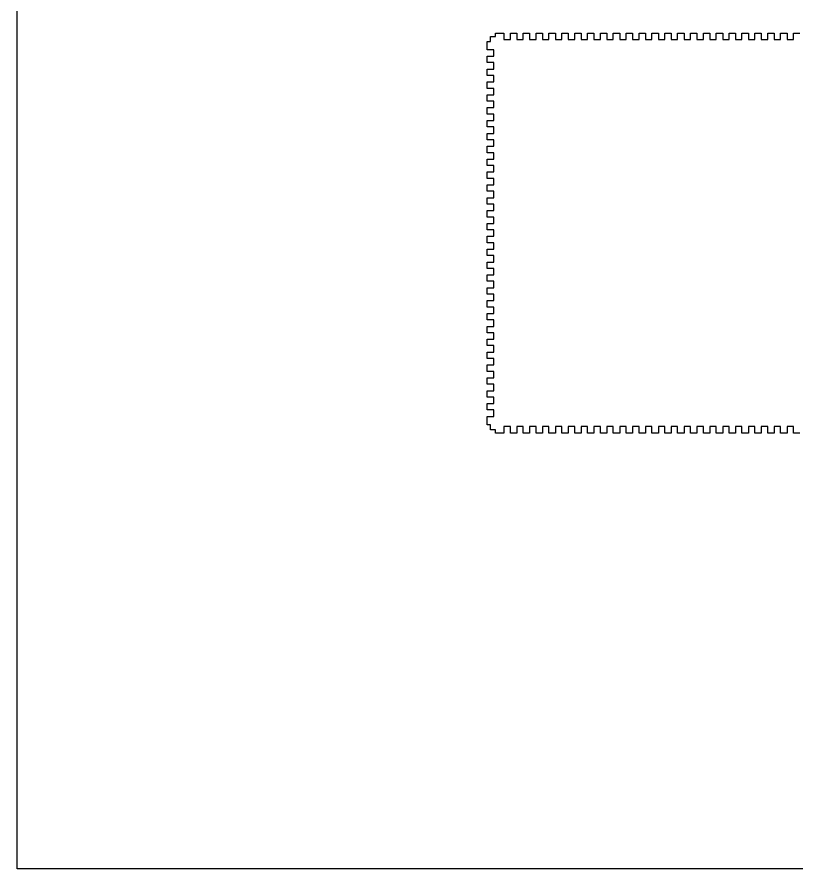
# Model space of a CAD drawing. Extents: x -1244 to 2756, y -1638 to 1362.
# Drawn here: x -1244 to 211, y -1638 to -49 of the extents above; entities that cross this region are included whole.
import ezdxf

# ---------------------------------------------------------------- set-up
doc = ezdxf.new("R2010")
doc.units = 0
doc.layers.add('Layer_1', color=7, linetype='CONTINUOUS')

msp = doc.modelspace()

# ---------------------------------------------------------------- linework, layer by layer
at = {"layer": 'Layer_1', "color": 7}
msp.add_lwpolyline([(-1243.962375, 1361.514875), (2755.780253, 1361.514875), (2755.780253, -1638.227609), (-1243.962375, -1638.227609), (-1243.962375, 1361.514875)], close=True, dxfattribs=at)
msp.add_lwpolyline([(216.093991, -825.047738), (204.093987, -825.047738), (204.093987, -813.047818), (192.093983, -813.047818), (192.093983, -825.047738), (180.093978, -825.047738), (180.093978, -813.047818), (168.093946, -813.047818), (168.093946, -825.047738), (156.093942, -825.047738), (156.093942, -813.047818), (144.093938, -813.047818), (144.093938, -825.047738), (132.093933, -825.047738), (132.093933, -813.047818), (120.093929, -813.047818), (120.093929, -825.047738), (108.093897, -825.047738), (108.093897, -813.047818), (96.093892, -813.047818), (96.093892, -825.047738), (84.093888, -825.047738), (84.093888, -813.047818), (72.093884, -813.047818), (72.093884, -825.047738), (60.09388, -825.047738), (60.09388, -813.047818), (48.093847, -813.047818), (48.093847, -825.047738), (36.093843, -825.047738), (36.093843, -813.047818), (24.093838, -813.047818), (24.093838, -825.047738), (12.093835, -825.047738), (12.093835, -813.047818), (0.093831, -813.047818), (0.093831, -825.047738), (-11.906202, -825.047738), (-11.906202, -813.047818), (-23.906206, -813.047818), (-23.906206, -825.047738), (-35.90621, -825.047738), (-35.90621, -813.047818), (-47.906215, -813.047818), (-47.906215, -825.047738), (-59.906219, -825.047738), (-59.906219, -813.047818), (-71.906251, -813.047818), (-71.906251, -825.047738), (-83.906256, -825.047738), (-83.906256, -813.047818), (-95.906257, -813.047818), (-95.906257, -825.047738), (-107.906267, -825.047738), (-107.906267, -813.047818), (-119.906277, -813.047818), (-119.906277, -825.047738), (-131.906287, -825.047738), (-131.906287, -813.047818), (-143.906296, -813.047818), (-143.906296, -825.047738), (-155.906306, -825.047738), (-155.906306, -813.047818), (-167.906316, -813.047818), (-167.906316, -825.047738), (-179.906326, -825.047738), (-179.906326, -813.047818), (-191.906336, -813.047818), (-191.906336, -825.047738), (-203.906346, -825.047738), (-203.906346, -813.047818), (-215.906356, -813.047818), (-215.906356, -825.047738), (-227.906366, -825.047738), (-227.906366, -813.047818), (-239.906364, -813.047818), (-239.906364, -825.047738), (-251.906397, -825.047738), (-251.906397, -813.047818), (-263.906401, -813.047818), (-263.906401, -825.047738), (-275.906405, -825.047738), (-275.906405, -813.047818), (-287.906404, -813.047818), (-287.906404, -825.047738), (-299.906408, -825.047738), (-299.906408, -813.047818), (-311.90644, -813.047818), (-311.90644, -825.047738), (-323.906444, -825.047738), (-323.906444, -813.047818), (-335.906449, -813.047818), (-335.906449, -825.047738), (-351.421474, -825.047738), (-351.421474, -819.047721), (-360.936484, -819.047721), (-360.936484, -809.532712), (-366.936472, -809.532712), (-366.936472, -794.017686), (-354.936975, -794.017686), (-354.936975, -782.017682), (-366.936472, -782.017682), (-366.936472, -770.017678), (-354.936975, -770.017678), (-354.936975, -758.017674), (-366.936472, -758.017674), (-366.936472, -746.01767), (-354.936975, -746.01767), (-354.936975, -734.017637), (-366.936472, -734.017637), (-366.936472, -722.017633), (-354.936975, -722.017633), (-354.936975, -710.017629), (-366.936472, -710.017629), (-366.936472, -698.017624), (-354.936975, -698.017624), (-354.936975, -686.01762), (-366.936472, -686.01762), (-366.936472, -674.017588), (-354.936975, -674.017588), (-354.936975, -662.017584), (-366.936472, -662.017584), (-366.936472, -650.017579), (-354.936975, -650.017579), (-354.936975, -638.017575), (-366.936472, -638.017575), (-366.936472, -626.017571), (-354.936975, -626.017571), (-354.936975, -614.017538), (-366.936472, -614.017538), (-366.936472, -602.017534), (-354.936975, -602.017534), (-354.936975, -590.01753), (-366.936472, -590.01753), (-366.936472, -578.017526), (-354.936975, -578.017526), (-354.936975, -566.017522), (-366.936472, -566.017522), (-366.936472, -554.017489), (-354.936975, -554.017489), (-354.936975, -542.017485), (-366.936472, -542.017485), (-366.936472, -530.017481), (-354.936975, -530.017481), (-354.936975, -518.017476), (-366.936472, -518.017476), (-366.936472, -506.017472), (-354.936975, -506.017472), (-354.936975, -494.01744), (-366.936472, -494.01744), (-366.936472, -482.017436), (-354.936975, -482.017436), (-354.936975, -470.017431), (-366.936472, -470.017431), (-366.936472, -458.017427), (-354.936975, -458.017427), (-354.936975, -446.017423), (-366.936472, -446.017423), (-366.936472, -434.01739), (-354.936975, -434.01739), (-354.936975, -422.017386), (-366.936472, -422.017386), (-366.936472, -410.017382), (-354.936975, -410.017382), (-354.936975, -398.017378), (-366.936472, -398.017378), (-366.936472, -386.017374), (-354.936975, -386.017374), (-354.936975, -374.017341), (-366.936472, -374.017341), (-366.936472, -362.017337), (-354.936975, -362.017337), (-354.936975, -350.017333), (-366.936472, -350.017333), (-366.936472, -338.017328), (-354.936975, -338.017328), (-354.936975, -326.017324), (-366.936472, -326.017324), (-366.936472, -314.01732), (-354.936975, -314.01732), (-354.936975, -302.017316), (-366.936472, -302.017316), (-366.936472, -290.017283), (-354.936975, -290.017283), (-354.936975, -278.017279), (-366.936472, -278.017279), (-366.936472, -266.017275), (-354.936975, -266.017275), (-354.936975, -254.017271), (-366.936472, -254.017271), (-366.936472, -242.017266), (-354.936975, -242.017266), (-354.936975, -230.017234), (-366.936472, -230.017234), (-366.936472, -218.01723), (-354.936975, -218.01723), (-354.936975, -206.017226), (-366.936472, -206.017226), (-366.936472, -194.017221), (-354.936975, -194.017221), (-354.936975, -182.017217), (-366.936472, -182.017217), (-366.936472, -170.017185), (-354.936975, -170.017185), (-354.936975, -158.01718), (-366.936472, -158.01718), (-366.936472, -146.017176), (-354.936975, -146.017176), (-354.936975, -134.017172), (-366.936472, -134.017172), (-366.936472, -122.017168), (-354.936975, -122.017168), (-354.936975, -110.017135), (-366.936472, -110.017135), (-366.936472, -94.502138), (-360.936484, -94.502138), (-360.936484, -84.987129), (-351.421474, -84.987129), (-351.421474, -78.987112), (-335.906449, -78.987112), (-335.906449, -90.986806), (-323.906444, -90.986806), (-323.906444, -78.987112), (-323.906444, -78.987112), (-311.90644, -78.987112), (-311.90644, -90.986806), (-299.906408, -90.986806), (-299.906408, -78.987112), (-287.906404, -78.987112), (-287.906404, -90.986806), (-275.906405, -90.986806), (-275.906405, -78.987112), (-263.906401, -78.987112), (-263.906401, -90.986806), (-251.906397, -90.986806), (-251.906397, -78.987112), (-239.906364, -78.987112), (-239.906364, -90.986806), (-227.906366, -90.986806), (-227.906366, -78.987112), (-215.906356, -78.987112), (-215.906356, -90.986806), (-203.906346, -90.986806), (-203.906346, -78.987112), (-191.906336, -78.987112), (-191.906336, -90.986806), (-179.906326, -90.986806), (-179.906326, -78.987112), (-167.906316, -78.987112), (-167.906316, -90.986806), (-155.906306, -90.986806), (-155.906306, -78.987112), (-143.906296, -78.987112), (-143.906296, -90.986806), (-131.906287, -90.986806), (-131.906287, -78.987112), (-119.906277, -78.987112), (-119.906277, -90.986806), (-107.906267, -90.986806), (-107.906267, -78.987112), (-95.906257, -78.987112), (-95.906257, -90.986806), (-83.906256, -90.986806), (-83.906256, -78.987112), (-71.906251, -78.987112), (-71.906251, -90.986806), (-59.906219, -90.986806), (-59.906219, -78.987112), (-47.906215, -78.987112), (-47.906215, -90.986806), (-35.90621, -90.986806), (-35.90621, -78.987112), (-23.906206, -78.987112), (-23.906206, -90.986806), (-11.906202, -90.986806), (-11.906202, -78.987112), (0.093831, -78.987112), (0.093831, -90.986806), (12.093835, -90.986806), (12.093835, -78.987112), (24.093838, -78.987112), (24.093838, -90.986806), (36.093843, -90.986806), (36.093843, -78.987112), (48.093847, -78.987112), (48.093847, -90.986806), (60.09388, -90.986806), (60.09388, -78.987112), (72.093884, -78.987112), (72.093884, -90.986806), (84.093888, -90.986806), (84.093888, -78.987112), (96.093892, -78.987112), (96.093892, -90.986806), (108.093897, -90.986806), (108.093897, -78.987112), (120.093929, -78.987112), (120.093929, -90.986806), (132.093933, -90.986806), (132.093933, -78.987112), (144.093938, -78.987112), (144.093938, -90.986806), (156.093942, -90.986806), (156.093942, -78.987112), (168.093946, -78.987112), (168.093946, -90.986806), (180.093978, -90.986806), (180.093978, -78.987112), (192.093983, -78.987112), (192.093983, -90.986806), (204.093987, -90.986806), (204.093987, -78.987112), (216.093991, -78.987112)], dxfattribs=at)

doc.saveas('drawing.dxf')
